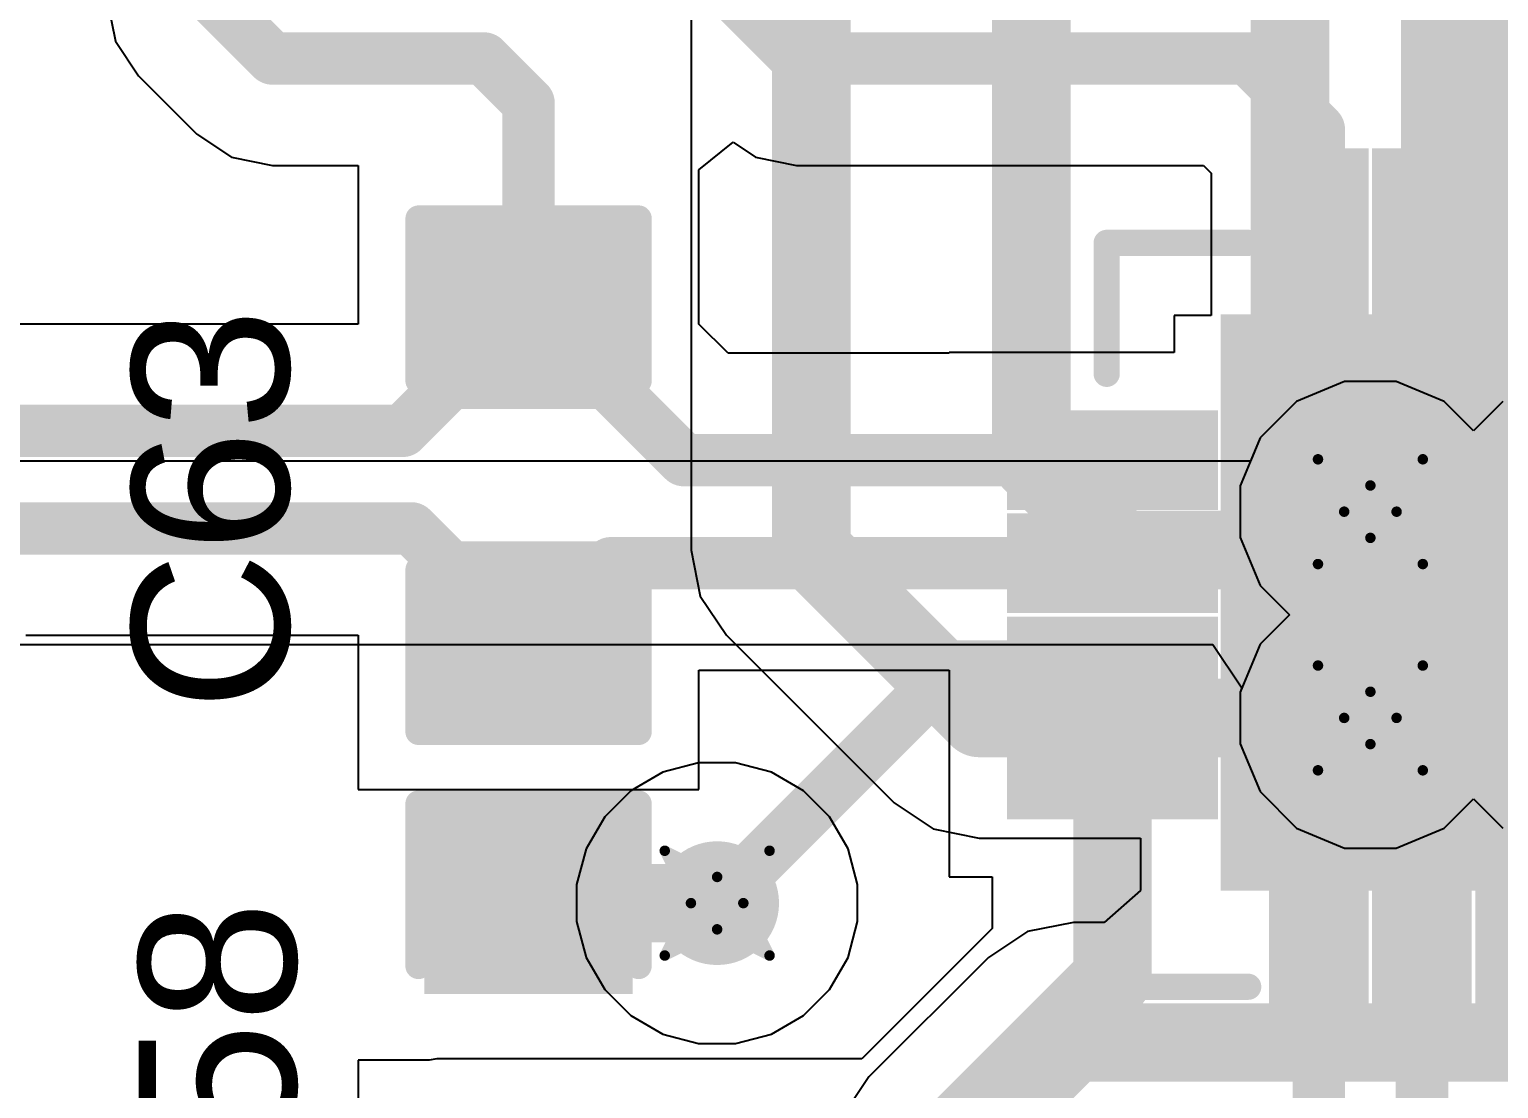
# Model space of a CAD drawing. Header units: inches. Extents: x -36 to 349, y -11 to 240.
# Drawn here: x 154.03 to 161.15, y 18.27 to 23.4 of the extents above; entities that cross this region are included whole.
import ezdxf

# ---------------------------------------------------------------- set-up
doc = ezdxf.new("R2010")
doc.units = ezdxf.units.IN
for name, color, linetype in [('Bottom Layer', 5, 'Continuous'), ('Bottom Solder', 6, 'Continuous'), ('Drill Drawing', 1, 'Continuous'), ('Layer 1', 16, 'Continuous'), ('Layer 2', 76, 'Continuous'), ('Multi-Layer', 9, 'Continuous'), ('Pad Holes', 156, 'Continuous'), ('Top Layer', 1, 'Continuous'), ('Top Overlay', 2, 'Continuous'), ('Top Paste', 8, 'Continuous'), ('Top Solder', 216, 'Continuous'), ('Via Holes', 16, 'Continuous')]:
    doc.layers.add(name, color=color, linetype=linetype)
doc.styles.add('Arial', font='', dxfattribs={"height": 0.2})
doc.styles.get('Arial').set_extended_font_data('Arial')

# ---------------------------------------------------------------- blocks, each defined once
blk = doc.blocks.new('QFN_16_EP_3_6_3_6__157')
at = {"layer": 'Bottom Layer'}
h = blk.add_hatch(color=5, dxfattribs=at)
edge = h.paths.add_edge_path()
edge.add_arc((-0.5, 0.5), 0.25, 0, 360)
h = blk.add_hatch(color=5, dxfattribs=at)
edge = h.paths.add_edge_path()
edge.add_arc((0.5, 0.5), 0.25, 0, 360)
h = blk.add_hatch(color=5, dxfattribs=at)
edge = h.paths.add_edge_path()
edge.add_arc((-0.5, -0.5), 0.25, 0, 360)
h = blk.add_hatch(color=5, dxfattribs=at)
edge = h.paths.add_edge_path()
edge.add_arc((0.5, -0.5), 0.25, 0, 360)
at = {"layer": 'Bottom Solder'}
h = blk.add_hatch(color=6, dxfattribs=at)
edge = h.paths.add_edge_path()
edge.add_arc((-0.5, 0.5), 0.3516, 0, 360)
h = blk.add_hatch(color=6, dxfattribs=at)
edge = h.paths.add_edge_path()
edge.add_arc((0.5, 0.5), 0.3516, 0, 360)
h = blk.add_hatch(color=6, dxfattribs=at)
edge = h.paths.add_edge_path()
edge.add_arc((-0.5, -0.5), 0.3516, 0, 360)
h = blk.add_hatch(color=6, dxfattribs=at)
edge = h.paths.add_edge_path()
edge.add_arc((0.5, -0.5), 0.3516, 0, 360)
at = {"layer": 'Layer 1'}
h = blk.add_hatch(color=16, dxfattribs=at)
edge = h.paths.add_edge_path()
edge.add_arc((-0.5, 0.5), 0.25, 0, 360)
h = blk.add_hatch(color=16, dxfattribs=at)
edge = h.paths.add_edge_path()
edge.add_arc((0.5, 0.5), 0.25, 0, 360)
h = blk.add_hatch(color=16, dxfattribs=at)
edge = h.paths.add_edge_path()
edge.add_arc((-0.5, -0.5), 0.25, 0, 360)
h = blk.add_hatch(color=16, dxfattribs=at)
edge = h.paths.add_edge_path()
edge.add_arc((0.5, -0.5), 0.25, 0, 360)
at = {"layer": 'Layer 2'}
h = blk.add_hatch(color=76, dxfattribs=at)
edge = h.paths.add_edge_path()
edge.add_arc((-0.5, 0.5), 0.25, 0, 360)
h = blk.add_hatch(color=76, dxfattribs=at)
edge = h.paths.add_edge_path()
edge.add_arc((0.5, 0.5), 0.25, 0, 360)
h = blk.add_hatch(color=76, dxfattribs=at)
edge = h.paths.add_edge_path()
edge.add_arc((-0.5, -0.5), 0.25, 0, 360)
h = blk.add_hatch(color=76, dxfattribs=at)
edge = h.paths.add_edge_path()
edge.add_arc((0.5, -0.5), 0.25, 0, 360)
at = {"layer": 'Multi-Layer'}
h = blk.add_hatch(color=9, dxfattribs=at)
edge = h.paths.add_edge_path()
edge.add_arc((-0.5, 0.5), 0.25, 0, 360)
h = blk.add_hatch(color=9, dxfattribs=at)
edge = h.paths.add_edge_path()
edge.add_arc((0.5, 0.5), 0.25, 0, 360)
h = blk.add_hatch(color=9, dxfattribs=at)
edge = h.paths.add_edge_path()
edge.add_arc((-0.5, -0.5), 0.25, 0, 360)
h = blk.add_hatch(color=9, dxfattribs=at)
edge = h.paths.add_edge_path()
edge.add_arc((0.5, -0.5), 0.25, 0, 360)
at = {"layer": 'Pad Holes'}
h = blk.add_hatch(color=7, dxfattribs=at)
edge = h.paths.add_edge_path()
edge.add_arc((-0.5, 0.5), 0.15, 0, 360)
h = blk.add_hatch(color=7, dxfattribs=at)
edge = h.paths.add_edge_path()
edge.add_arc((0.5, 0.5), 0.15, 0, 360)
h = blk.add_hatch(color=7, dxfattribs=at)
edge = h.paths.add_edge_path()
edge.add_arc((-0.5, -0.5), 0.15, 0, 360)
h = blk.add_hatch(color=7, dxfattribs=at)
edge = h.paths.add_edge_path()
edge.add_arc((0.5, -0.5), 0.15, 0, 360)
at = {"layer": 'Top Layer'}
for points in [[(-0.89, 1.34), (-0.89, 2.16), (-0.61, 2.16), (-0.61, 1.34)], [(-0.39, 1.34), (-0.39, 2.16), (-0.11, 2.16), (-0.11, 1.34)], [(0.11, 1.34), (0.11, 2.16), (0.39, 2.16), (0.39, 1.34)], [(0.61, 1.34), (0.61, 2.16), (0.89, 2.16), (0.89, 1.34)], [(-1.07, -1.07), (-1.07, 1.07), (1.07, 1.07), (1.07, -1.07)], [(-2.16, 0.89), (-1.34, 0.89), (-1.34, 0.61), (-2.16, 0.61)], [(1.34, 0.89), (2.16, 0.89), (2.16, 0.61), (1.34, 0.61)], [(-2.16, 0.39), (-1.34, 0.39), (-1.34, 0.11), (-2.16, 0.11)], [(1.34, 0.39), (2.16, 0.39), (2.16, 0.11), (1.34, 0.11)], [(-2.16, -0.11), (-1.34, -0.11), (-1.34, -0.39), (-2.16, -0.39)], [(1.34, -0.11), (2.16, -0.11), (2.16, -0.39), (1.34, -0.39)], [(-2.16, -0.61), (-1.34, -0.61), (-1.34, -0.89), (-2.16, -0.89)], [(1.34, -0.61), (2.16, -0.61), (2.16, -0.89), (1.34, -0.89)], [(-0.61, -1.34), (-0.61, -2.16), (-0.89, -2.16), (-0.89, -1.34)], [(-0.11, -1.34), (-0.11, -2.16), (-0.39, -2.16), (-0.39, -1.34)], [(0.39, -1.34), (0.39, -2.16), (0.11, -2.16), (0.11, -1.34)], [(0.89, -1.34), (0.89, -2.16), (0.61, -2.16), (0.61, -1.34)]]:
    blk.add_hatch(color=1, dxfattribs=at).paths.add_polyline_path(points)
h = blk.add_hatch(color=1, dxfattribs=at)
edge = h.paths.add_edge_path()
edge.add_arc((-0.5, 0.5), 0.25, 0, 360)
h = blk.add_hatch(color=1, dxfattribs=at)
edge = h.paths.add_edge_path()
edge.add_arc((0.5, 0.5), 0.25, 0, 360)
h = blk.add_hatch(color=1, dxfattribs=at)
edge = h.paths.add_edge_path()
edge.add_arc((-0.5, -0.5), 0.25, 0, 360)
h = blk.add_hatch(color=1, dxfattribs=at)
edge = h.paths.add_edge_path()
edge.add_arc((0.5, -0.5), 0.25, 0, 360)
at = {"layer": 'Top Paste'}
for points in [[(-0.89, 1.34), (-0.89, 2.16), (-0.61, 2.16), (-0.61, 1.34)], [(-0.39, 1.34), (-0.39, 2.16), (-0.11, 2.16), (-0.11, 1.34)], [(0.11, 1.34), (0.11, 2.16), (0.39, 2.16), (0.39, 1.34)], [(0.61, 1.34), (0.61, 2.16), (0.89, 2.16), (0.89, 1.34)], [(-1.07, -1.07), (-1.07, 1.07), (1.07, 1.07), (1.07, -1.07)], [(-2.16, 0.89), (-1.34, 0.89), (-1.34, 0.61), (-2.16, 0.61)], [(1.34, 0.89), (2.16, 0.89), (2.16, 0.61), (1.34, 0.61)], [(-2.16, 0.39), (-1.34, 0.39), (-1.34, 0.11), (-2.16, 0.11)], [(1.34, 0.39), (2.16, 0.39), (2.16, 0.11), (1.34, 0.11)], [(-2.16, -0.11), (-1.34, -0.11), (-1.34, -0.39), (-2.16, -0.39)], [(1.34, -0.11), (2.16, -0.11), (2.16, -0.39), (1.34, -0.39)], [(-2.16, -0.61), (-1.34, -0.61), (-1.34, -0.89), (-2.16, -0.89)], [(1.34, -0.61), (2.16, -0.61), (2.16, -0.89), (1.34, -0.89)], [(-0.61, -1.34), (-0.61, -2.16), (-0.89, -2.16), (-0.89, -1.34)], [(-0.11, -1.34), (-0.11, -2.16), (-0.39, -2.16), (-0.39, -1.34)], [(0.39, -1.34), (0.39, -2.16), (0.11, -2.16), (0.11, -1.34)], [(0.89, -1.34), (0.89, -2.16), (0.61, -2.16), (0.61, -1.34)]]:
    blk.add_hatch(color=8, dxfattribs=at).paths.add_polyline_path(points)
at = {"layer": 'Top Solder'}
for points in [[(-0.9916, 1.2384), (-0.9916, 2.2616), (-0.5084, 2.2616), (-0.5084, 1.2384)], [(-0.4916, 1.2384), (-0.4916, 2.2616), (-0.0084, 2.2616), (-0.0084, 1.2384)], [(0.0084, 1.2384), (0.0084, 2.2616), (0.4916, 2.2616), (0.4916, 1.2384)], [(0.5084, 1.2384), (0.5084, 2.2616), (0.9916, 2.2616), (0.9916, 1.2384)], [(-1.1716, -1.1716), (-1.1716, 1.1716), (1.1716, 1.1716), (1.1716, -1.1716)], [(-2.2616, 0.9916), (-1.2384, 0.9916), (-1.2384, 0.5084), (-2.2616, 0.5084)], [(1.2384, 0.9916), (2.2616, 0.9916), (2.2616, 0.5084), (1.2384, 0.5084)], [(-2.2616, 0.4916), (-1.2384, 0.4916), (-1.2384, 0.0084), (-2.2616, 0.0084)], [(1.2384, 0.4916), (2.2616, 0.4916), (2.2616, 0.0084), (1.2384, 0.0084)], [(-2.2616, -0.0084), (-1.2384, -0.0084), (-1.2384, -0.4916), (-2.2616, -0.4916)], [(1.2384, -0.0084), (2.2616, -0.0084), (2.2616, -0.4916), (1.2384, -0.4916)], [(-2.2616, -0.5084), (-1.2384, -0.5084), (-1.2384, -0.9916), (-2.2616, -0.9916)], [(1.2384, -0.5084), (2.2616, -0.5084), (2.2616, -0.9916), (1.2384, -0.9916)], [(-0.5084, -1.2384), (-0.5084, -2.2616), (-0.9916, -2.2616), (-0.9916, -1.2384)], [(-0.0084, -1.2384), (-0.0084, -2.2616), (-0.4916, -2.2616), (-0.4916, -1.2384)], [(0.4916, -1.2384), (0.4916, -2.2616), (0.0084, -2.2616), (0.0084, -1.2384)], [(0.9916, -1.2384), (0.9916, -2.2616), (0.5084, -2.2616), (0.5084, -1.2384)]]:
    blk.add_hatch(color=216, dxfattribs=at).paths.add_polyline_path(points)
h = blk.add_hatch(color=216, dxfattribs=at)
edge = h.paths.add_edge_path()
edge.add_arc((-0.5, 0.5), 0.3516, 0, 360)
h = blk.add_hatch(color=216, dxfattribs=at)
edge = h.paths.add_edge_path()
edge.add_arc((0.5, 0.5), 0.3516, 0, 360)
h = blk.add_hatch(color=216, dxfattribs=at)
edge = h.paths.add_edge_path()
edge.add_arc((-0.5, -0.5), 0.3516, 0, 360)
h = blk.add_hatch(color=216, dxfattribs=at)
edge = h.paths.add_edge_path()
edge.add_arc((0.5, -0.5), 0.3516, 0, 360)
at = {"layer": 'Top Overlay'}
for points in [[(-1.0922, 1.8034, 0.127, 0.127, 0), (-1.778, 1.8034, 0.127, 0.127, 0)], [(-1.778, 1.8034, 0.127, 0.127, 0), (-1.778, 1.1684, 0.127, 0.127, 0)], [(1.778, 1.8034, 0.127, 0.127, 0), (1.0922, 1.8034, 0.127, 0.127, 0)], [(1.778, 1.8034, 0.127, 0.127, 0), (1.778, 1.1684, 0.127, 0.127, 0)], [(-2.3992, 0.8474, 0.127, 0.127, 0), (-2.3992, 0.695, 0.127, 0.127, 0)], [(-2.323, 0.7712, 0.127, 0.127, 0), (-2.3992, 0.8474, 0.127, 0.127, 0)], [(-2.323, 0.7712, 0.127, 0.127, 0), (-2.3992, 0.695, 0.127, 0.127, 0)], [(-1.778, -1.1684, 0.127, 0.127, 0), (-1.778, -1.8034, 0.127, 0.127, 0)], [(1.778, -1.1684, 0.127, 0.127, 0), (1.778, -1.8034, 0.127, 0.127, 0)], [(-1.0922, -1.8034, 0.127, 0.127, 0), (-1.778, -1.8034, 0.127, 0.127, 0)], [(1.778, -1.8034, 0.127, 0.127, 0), (1.0922, -1.8034, 0.127, 0.127, 0)]]:
    blk.add_lwpolyline(points, format="xyseb", dxfattribs=at)
for points in [[(-1.8098, 1.8034, 0.0635, 0.0635, 1), (-1.7463, 1.8034, 0.0635, 0.0635, 1)], [(-1.8098, 1.8034, 0.0635, 0.0635, 1), (-1.7463, 1.8034, 0.0635, 0.0635, 1)], [(-1.124, 1.8034, 0.0635, 0.0635, 1), (-1.0605, 1.8034, 0.0635, 0.0635, 1)], [(1.0604, 1.8034, 0.0635, 0.0635, 1), (1.1239, 1.8034, 0.0635, 0.0635, 1)], [(1.7462, 1.8034, 0.0635, 0.0635, 1), (1.8097, 1.8034, 0.0635, 0.0635, 1)], [(1.7462, 1.8034, 0.0635, 0.0635, 1), (1.8097, 1.8034, 0.0635, 0.0635, 1)], [(-1.8098, 1.1684, 0.0635, 0.0635, 1), (-1.7463, 1.1684, 0.0635, 0.0635, 1)], [(1.7462, 1.1684, 0.0635, 0.0635, 1), (1.8097, 1.1684, 0.0635, 0.0635, 1)], [(-2.431, 0.8474, 0.0635, 0.0635, 1), (-2.3675, 0.8474, 0.0635, 0.0635, 1)], [(-2.431, 0.8474, 0.0635, 0.0635, 1), (-2.3675, 0.8474, 0.0635, 0.0635, 1)], [(-2.3548, 0.7712, 0.0635, 0.0635, 1), (-2.2913, 0.7712, 0.0635, 0.0635, 1)], [(-2.3548, 0.7712, 0.0635, 0.0635, 1), (-2.2913, 0.7712, 0.0635, 0.0635, 1)], [(-2.431, 0.695, 0.0635, 0.0635, 1), (-2.3675, 0.695, 0.0635, 0.0635, 1)], [(-2.431, 0.695, 0.0635, 0.0635, 1), (-2.3675, 0.695, 0.0635, 0.0635, 1)], [(-1.8098, -1.1684, 0.0635, 0.0635, 1), (-1.7463, -1.1684, 0.0635, 0.0635, 1)], [(1.7462, -1.1684, 0.0635, 0.0635, 1), (1.8097, -1.1684, 0.0635, 0.0635, 1)], [(-1.8098, -1.8034, 0.0635, 0.0635, 1), (-1.7463, -1.8034, 0.0635, 0.0635, 1)], [(-1.8098, -1.8034, 0.0635, 0.0635, 1), (-1.7463, -1.8034, 0.0635, 0.0635, 1)], [(-1.124, -1.8034, 0.0635, 0.0635, 1), (-1.0605, -1.8034, 0.0635, 0.0635, 1)], [(1.0604, -1.8034, 0.0635, 0.0635, 1), (1.1239, -1.8034, 0.0635, 0.0635, 1)], [(1.7462, -1.8034, 0.0635, 0.0635, 1), (1.8097, -1.8034, 0.0635, 0.0635, 1)], [(1.7462, -1.8034, 0.0635, 0.0635, 1), (1.8097, -1.8034, 0.0635, 0.0635, 1)]]:
    blk.add_lwpolyline(points, format="xyseb", close=True, dxfattribs=at)
blk = doc.blocks.new('C___0603_446')
at = {"layer": 'Top Layer'}
for points in [[(-0.381, 0.4445), (-0.381, -0.4445), (-1.143, -0.4445), (-1.143, 0.4445)], [(1.143, 0.4445), (1.143, -0.4445), (0.381, -0.4445), (0.381, 0.4445)]]:
    blk.add_hatch(color=1, dxfattribs=at).paths.add_polyline_path(points)
at = {"layer": 'Top Paste'}
for points in [[(-0.381, 0.4445), (-0.381, -0.4445), (-1.143, -0.4445), (-1.143, 0.4445)], [(1.143, 0.4445), (1.143, -0.4445), (0.381, -0.4445), (0.381, 0.4445)]]:
    blk.add_hatch(color=8, dxfattribs=at).paths.add_polyline_path(points)
at = {"layer": 'Top Solder'}
for points in [[(-0.321, 0.5045), (-0.321, -0.5045), (-1.203, -0.5045), (-1.203, 0.5045)], [(1.203, 0.5045), (1.203, -0.5045), (0.321, -0.5045), (0.321, 0.5045)]]:
    blk.add_hatch(color=216, dxfattribs=at).paths.add_polyline_path(points)
at = {"layer": 'Top Overlay'}
for points in [[(-1.2446, 0.5334, 0.127, 0.127, 0), (-1.2446, -0.5334, 0.127, 0.127, 0)], [(-1.2446, 0.5334, 0.127, 0.127, 0), (-0.4572, 0.5334, 0.127, 0.127, 0)], [(0.4572, 0.5334, 0.127, 0.127, 0), (1.2446, 0.5334, 0.127, 0.127, 0)], [(1.2446, 0.5334, 0.127, 0.127, 0), (1.2446, -0.5334, 0.127, 0.127, 0)], [(-1.2446, -0.5334, 0.127, 0.127, 0), (-0.4572, -0.5334, 0.127, 0.127, 0)], [(0.4572, -0.5334, 0.127, 0.127, 0), (1.2446, -0.5334, 0.127, 0.127, 0)]]:
    blk.add_lwpolyline(points, format="xyseb", dxfattribs=at)
for points in [[(-1.2763, 0.5334, 0.0635, 0.0635, 1), (-1.2128, 0.5334, 0.0635, 0.0635, 1)], [(-1.2763, 0.5334, 0.0635, 0.0635, 1), (-1.2128, 0.5334, 0.0635, 0.0635, 1)], [(-0.4889, 0.5334, 0.0635, 0.0635, 1), (-0.4254, 0.5334, 0.0635, 0.0635, 1)], [(0.4255, 0.5334, 0.0635, 0.0635, 1), (0.489, 0.5334, 0.0635, 0.0635, 1)], [(1.2129, 0.5334, 0.0635, 0.0635, 1), (1.2764, 0.5334, 0.0635, 0.0635, 1)], [(1.2129, 0.5334, 0.0635, 0.0635, 1), (1.2764, 0.5334, 0.0635, 0.0635, 1)], [(-1.2763, -0.5334, 0.0635, 0.0635, 1), (-1.2128, -0.5334, 0.0635, 0.0635, 1)], [(-1.2763, -0.5334, 0.0635, 0.0635, 1), (-1.2128, -0.5334, 0.0635, 0.0635, 1)], [(-0.4889, -0.5334, 0.0635, 0.0635, 1), (-0.4254, -0.5334, 0.0635, 0.0635, 1)], [(0.4255, -0.5334, 0.0635, 0.0635, 1), (0.489, -0.5334, 0.0635, 0.0635, 1)], [(1.2129, -0.5334, 0.0635, 0.0635, 1), (1.2764, -0.5334, 0.0635, 0.0635, 1)], [(1.2129, -0.5334, 0.0635, 0.0635, 1), (1.2764, -0.5334, 0.0635, 0.0635, 1)]]:
    blk.add_lwpolyline(points, format="xyseb", close=True, dxfattribs=at)
blk = doc.blocks.new('C___0603_451')
at = {"layer": 'Top Layer'}
for points in [[(-0.381, 0.4445), (-0.381, -0.4445), (-1.143, -0.4445), (-1.143, 0.4445)], [(1.143, 0.4445), (1.143, -0.4445), (0.381, -0.4445), (0.381, 0.4445)]]:
    blk.add_hatch(color=1, dxfattribs=at).paths.add_polyline_path(points)
at = {"layer": 'Top Paste'}
for points in [[(-0.381, 0.4445), (-0.381, -0.4445), (-1.143, -0.4445), (-1.143, 0.4445)], [(1.143, 0.4445), (1.143, -0.4445), (0.381, -0.4445), (0.381, 0.4445)]]:
    blk.add_hatch(color=8, dxfattribs=at).paths.add_polyline_path(points)
at = {"layer": 'Top Solder'}
for points in [[(-0.321, 0.5045), (-0.321, -0.5045), (-1.203, -0.5045), (-1.203, 0.5045)], [(1.203, 0.5045), (1.203, -0.5045), (0.321, -0.5045), (0.321, 0.5045)]]:
    blk.add_hatch(color=216, dxfattribs=at).paths.add_polyline_path(points)
at = {"layer": 'Top Overlay'}
for points in [[(-1.2446, 0.5334, 0.127, 0.127, 0), (-1.2446, -0.5334, 0.127, 0.127, 0)], [(-1.2446, 0.5334, 0.127, 0.127, 0), (-0.4572, 0.5334, 0.127, 0.127, 0)], [(0.4572, 0.5334, 0.127, 0.127, 0), (1.2446, 0.5334, 0.127, 0.127, 0)], [(1.2446, 0.5334, 0.127, 0.127, 0), (1.2446, -0.5334, 0.127, 0.127, 0)], [(-1.2446, -0.5334, 0.127, 0.127, 0), (-0.4572, -0.5334, 0.127, 0.127, 0)], [(0.4572, -0.5334, 0.127, 0.127, 0), (1.2446, -0.5334, 0.127, 0.127, 0)]]:
    blk.add_lwpolyline(points, format="xyseb", dxfattribs=at)
for points in [[(-1.2763, 0.5334, 0.0635, 0.0635, 1), (-1.2128, 0.5334, 0.0635, 0.0635, 1)], [(-1.2763, 0.5334, 0.0635, 0.0635, 1), (-1.2128, 0.5334, 0.0635, 0.0635, 1)], [(-0.4889, 0.5334, 0.0635, 0.0635, 1), (-0.4254, 0.5334, 0.0635, 0.0635, 1)], [(0.4255, 0.5334, 0.0635, 0.0635, 1), (0.489, 0.5334, 0.0635, 0.0635, 1)], [(1.2129, 0.5334, 0.0635, 0.0635, 1), (1.2764, 0.5334, 0.0635, 0.0635, 1)], [(1.2129, 0.5334, 0.0635, 0.0635, 1), (1.2764, 0.5334, 0.0635, 0.0635, 1)], [(-1.2763, -0.5334, 0.0635, 0.0635, 1), (-1.2128, -0.5334, 0.0635, 0.0635, 1)], [(-1.2763, -0.5334, 0.0635, 0.0635, 1), (-1.2128, -0.5334, 0.0635, 0.0635, 1)], [(-0.4889, -0.5334, 0.0635, 0.0635, 1), (-0.4254, -0.5334, 0.0635, 0.0635, 1)], [(0.4255, -0.5334, 0.0635, 0.0635, 1), (0.489, -0.5334, 0.0635, 0.0635, 1)], [(1.2129, -0.5334, 0.0635, 0.0635, 1), (1.2764, -0.5334, 0.0635, 0.0635, 1)], [(1.2129, -0.5334, 0.0635, 0.0635, 1), (1.2764, -0.5334, 0.0635, 0.0635, 1)]]:
    blk.add_lwpolyline(points, format="xyseb", close=True, dxfattribs=at)

msp = doc.modelspace()

# ---------------------------------------------------------------- hatches: boundary and pattern name
at = {"layer": 'Bottom Layer'}
msp.add_hatch(color=5, dxfattribs=at).paths.add_polyline_path([(159.8031, 19.2278), (162.3404, 19.2278), (162.3404, 22.0218), (159.8031, 22.0218)])
h = msp.add_hatch(color=5, dxfattribs=at)
edge = h.paths.add_edge_path()
edge.add_arc((157.3626, 19.167), 0.3, 0, 360)
at = {"layer": 'Layer 1'}
h = msp.add_hatch(color=16, dxfattribs=at)
edge = h.paths.add_edge_path()
edge.add_arc((157.3626, 19.167), 0.3, 0, 360)
at = {"layer": 'Layer 2'}
h = msp.add_hatch(color=76, dxfattribs=at)
edge = h.paths.add_edge_path()
edge.add_arc((157.3626, 19.167), 0.3, 0, 360)
at = {"layer": 'Top Layer'}
msp.add_hatch(color=1, dxfattribs=at).paths.add_polyline_path([(160.6771, 21.905), (161.3804, 21.905), (161.3804, 24.8275), (160.6771, 24.8275)])
h = msp.add_hatch(color=1, dxfattribs=at)
edge = h.paths.add_edge_path()
edge.add_arc((157.3626, 19.167), 0.3, 0, 360)
at = {"layer": 'Via Holes'}
h = msp.add_hatch(color=7, dxfattribs=at)
edge = h.paths.add_edge_path()
edge.add_arc((157.3626, 19.167), 0.15, 0, 360)

# ---------------------------------------------------------------- linework, layer by layer
at = {"layer": 'Bottom Layer'}
for p, q in [((157.2365, 27.5082), (157.2365, 20.8788)), ((157.2365, 20.8788), (157.2808, 20.6558)), ((157.2808, 20.6558), (157.4072, 20.4668)), ((157.4072, 20.4668), (158.221, 19.653)), ((158.221, 19.653), (158.41, 19.5267)), ((158.41, 19.5267), (158.633, 19.4823)), ((158.633, 19.4823), (159.4146, 19.4823)), ((159.4146, 19.4823), (159.4146, 19.2278)), ((159.4146, 19.2278), (159.2383, 19.0739)), ((158.8662, 19.0296), (158.6772, 18.9032)), ((159.0892, 19.0739), (158.8662, 19.0296)), ((159.2383, 19.0739), (159.0892, 19.0739)), ((158.6772, 18.9032), (158.0985, 18.3246)), ((158.0985, 18.3246), (157.9722, 18.1356))]:
    msp.add_line(p, q, dxfattribs=at)
for points in [[(160.958, 21.5688, 0.381, 0.381, 0), (160.958, 27.7557, 0.381, 0.381, 0)], [(157.8192, 20.8788, 0.381, 0.381, 0), (157.8192, 27.5082, 0.381, 0.381, 0)], [(158.886, 21.3106, 0.381, 0.381, 0), (158.886, 27.4828, 0.381, 0.381, 0)], [(160.1386, 21.455, 0.381, 0.381, 0), (160.1386, 27.4828, 0.381, 0.381, 0)], [(160.958, 21.5688, 0.381, 0.381, 0), (161.0717, 21.455, 0.381, 0.381, 0)], [(160.1386, 21.455, 0.381, 0.381, 0), (160.5286, 21.065, 0.381, 0.381, 0)], [(158.886, 21.3106, 0.381, 0.381, 0), (159.3178, 20.8788, 0.381, 0.381, 0)], [(161.0717, 20.6248, 0.381, 0.381, 0), (161.5203, 21.0733, 0.381, 0.381, 0)], [(157.8192, 20.8788, 0.381, 0.381, 0), (158.633, 20.065, 0.381, 0.381, 0)], [(159.3178, 20.8788, 0.381, 0.381, 0), (160.0978, 20.8788, 0.381, 0.381, 0)], [(160.0978, 20.8788, 0.381, 0.381, 0), (160.3518, 20.6248, 0.381, 0.381, 0)], [(158.633, 20.065, 0.381, 0.381, 0), (160.5286, 20.065, 0.381, 0.381, 0)], [(158.5105, 17.9126, 0.381, 0.381, 0), (159.0892, 18.4912, 0.381, 0.381, 0)], [(159.0892, 18.4912, 0.381, 0.381, 0), (161.8686, 18.4912, 0.381, 0.381, 0)]]:
    msp.add_lwpolyline(points, format="xyseb", dxfattribs=at)
for points in [[(160.8627, 21.5688, 0.1905, 0.1905, 1), (161.0532, 21.5688, 0.1905, 0.1905, 1)], [(160.8627, 21.5688, 0.1905, 0.1905, 1), (161.0532, 21.5688, 0.1905, 0.1905, 1)], [(160.0434, 21.455, 0.1905, 0.1905, 1), (160.2339, 21.455, 0.1905, 0.1905, 1)], [(160.0434, 21.455, 0.1905, 0.1905, 1), (160.2339, 21.455, 0.1905, 0.1905, 1)], [(160.9765, 21.455, 0.1905, 0.1905, 1), (161.167, 21.455, 0.1905, 0.1905, 1)], [(158.7907, 21.3106, 0.1905, 0.1905, 1), (158.9812, 21.3106, 0.1905, 0.1905, 1)], [(158.7907, 21.3106, 0.1905, 0.1905, 1), (158.9812, 21.3106, 0.1905, 0.1905, 1)], [(160.4333, 21.065, 0.1905, 0.1905, 1), (160.6238, 21.065, 0.1905, 0.1905, 1)], [(157.7239, 20.8788, 0.1905, 0.1905, 1), (157.9144, 20.8788, 0.1905, 0.1905, 1)], [(157.7239, 20.8788, 0.1905, 0.1905, 1), (157.9144, 20.8788, 0.1905, 0.1905, 1)], [(159.2225, 20.8788, 0.1905, 0.1905, 1), (159.413, 20.8788, 0.1905, 0.1905, 1)], [(159.2225, 20.8788, 0.1905, 0.1905, 1), (159.413, 20.8788, 0.1905, 0.1905, 1)], [(160.0026, 20.8788, 0.1905, 0.1905, 1), (160.1931, 20.8788, 0.1905, 0.1905, 1)], [(160.0026, 20.8788, 0.1905, 0.1905, 1), (160.1931, 20.8788, 0.1905, 0.1905, 1)], [(160.2566, 20.6248, 0.1905, 0.1905, 1), (160.4471, 20.6248, 0.1905, 0.1905, 1)], [(160.9765, 20.6248, 0.1905, 0.1905, 1), (161.167, 20.6248, 0.1905, 0.1905, 1)], [(158.5377, 20.065, 0.1905, 0.1905, 1), (158.7282, 20.065, 0.1905, 0.1905, 1)], [(158.5377, 20.065, 0.1905, 0.1905, 1), (158.7282, 20.065, 0.1905, 0.1905, 1)], [(160.4333, 20.065, 0.1905, 0.1905, 1), (160.6238, 20.065, 0.1905, 0.1905, 1)], [(158.9939, 18.4912, 0.1905, 0.1905, 1), (159.1844, 18.4912, 0.1905, 0.1905, 1)], [(158.9939, 18.4912, 0.1905, 0.1905, 1), (159.1844, 18.4912, 0.1905, 0.1905, 1)]]:
    msp.add_lwpolyline(points, format="xyseb", close=True, dxfattribs=at)
at = {"layer": 'Drill Drawing'}
for points in [[(160.2746, 21.319, 0.0508, 0.0508, 0), (160.5286, 21.192, 0.0508, 0.0508, 0)], [(160.2746, 21.319, 0.0508, 0.0508, 0), (160.4016, 21.065, 0.0508, 0.0508, 0)], [(160.5286, 21.192, 0.0508, 0.0508, 0), (160.7826, 21.319, 0.0508, 0.0508, 0)], [(160.6556, 21.065, 0.0508, 0.0508, 0), (160.7826, 21.319, 0.0508, 0.0508, 0)], [(160.2746, 20.811, 0.0508, 0.0508, 0), (160.4016, 21.065, 0.0508, 0.0508, 0)], [(160.6556, 21.065, 0.0508, 0.0508, 0), (160.7826, 20.811, 0.0508, 0.0508, 0)], [(160.2746, 20.811, 0.0508, 0.0508, 0), (160.5286, 20.938, 0.0508, 0.0508, 0)], [(160.5286, 20.938, 0.0508, 0.0508, 0), (160.7826, 20.811, 0.0508, 0.0508, 0)], [(160.2746, 20.319, 0.0508, 0.0508, 0), (160.5286, 20.192, 0.0508, 0.0508, 0)], [(160.2746, 20.319, 0.0508, 0.0508, 0), (160.4016, 20.065, 0.0508, 0.0508, 0)], [(160.5286, 20.192, 0.0508, 0.0508, 0), (160.7826, 20.319, 0.0508, 0.0508, 0)], [(160.6556, 20.065, 0.0508, 0.0508, 0), (160.7826, 20.319, 0.0508, 0.0508, 0)], [(160.2746, 19.811, 0.0508, 0.0508, 0), (160.4016, 20.065, 0.0508, 0.0508, 0)], [(160.6556, 20.065, 0.0508, 0.0508, 0), (160.7826, 19.811, 0.0508, 0.0508, 0)], [(160.2746, 19.811, 0.0508, 0.0508, 0), (160.5286, 19.938, 0.0508, 0.0508, 0)], [(160.5286, 19.938, 0.0508, 0.0508, 0), (160.7826, 19.811, 0.0508, 0.0508, 0)], [(157.1086, 19.421, 0.0508, 0.0508, 0), (157.3626, 19.294, 0.0508, 0.0508, 0)], [(157.1086, 19.421, 0.0508, 0.0508, 0), (157.2356, 19.167, 0.0508, 0.0508, 0)], [(157.3626, 19.294, 0.0508, 0.0508, 0), (157.6166, 19.421, 0.0508, 0.0508, 0)], [(157.4896, 19.167, 0.0508, 0.0508, 0), (157.6166, 19.421, 0.0508, 0.0508, 0)], [(157.1086, 18.913, 0.0508, 0.0508, 0), (157.2356, 19.167, 0.0508, 0.0508, 0)], [(157.4896, 19.167, 0.0508, 0.0508, 0), (157.6166, 18.913, 0.0508, 0.0508, 0)], [(157.1086, 18.913, 0.0508, 0.0508, 0), (157.3626, 19.04, 0.0508, 0.0508, 0)], [(157.3626, 19.04, 0.0508, 0.0508, 0), (157.6166, 18.913, 0.0508, 0.0508, 0)]]:
    msp.add_lwpolyline(points, format="xyseb", dxfattribs=at)
for points in [[(160.2619, 21.319, 0.0254, 0.0254, 1), (160.2873, 21.319, 0.0254, 0.0254, 1)], [(160.2619, 21.319, 0.0254, 0.0254, 1), (160.2873, 21.319, 0.0254, 0.0254, 1)], [(160.7699, 21.319, 0.0254, 0.0254, 1), (160.7953, 21.319, 0.0254, 0.0254, 1)], [(160.7699, 21.319, 0.0254, 0.0254, 1), (160.7953, 21.319, 0.0254, 0.0254, 1)], [(160.5159, 21.192, 0.0254, 0.0254, 1), (160.5413, 21.192, 0.0254, 0.0254, 1)], [(160.5159, 21.192, 0.0254, 0.0254, 1), (160.5413, 21.192, 0.0254, 0.0254, 1)], [(160.3889, 21.065, 0.0254, 0.0254, 1), (160.4143, 21.065, 0.0254, 0.0254, 1)], [(160.3889, 21.065, 0.0254, 0.0254, 1), (160.4143, 21.065, 0.0254, 0.0254, 1)], [(160.6429, 21.065, 0.0254, 0.0254, 1), (160.6683, 21.065, 0.0254, 0.0254, 1)], [(160.6429, 21.065, 0.0254, 0.0254, 1), (160.6683, 21.065, 0.0254, 0.0254, 1)], [(160.5159, 20.938, 0.0254, 0.0254, 1), (160.5413, 20.938, 0.0254, 0.0254, 1)], [(160.5159, 20.938, 0.0254, 0.0254, 1), (160.5413, 20.938, 0.0254, 0.0254, 1)], [(160.2619, 20.811, 0.0254, 0.0254, 1), (160.2873, 20.811, 0.0254, 0.0254, 1)], [(160.2619, 20.811, 0.0254, 0.0254, 1), (160.2873, 20.811, 0.0254, 0.0254, 1)], [(160.7699, 20.811, 0.0254, 0.0254, 1), (160.7953, 20.811, 0.0254, 0.0254, 1)], [(160.7699, 20.811, 0.0254, 0.0254, 1), (160.7953, 20.811, 0.0254, 0.0254, 1)], [(160.2619, 20.319, 0.0254, 0.0254, 1), (160.2873, 20.319, 0.0254, 0.0254, 1)], [(160.2619, 20.319, 0.0254, 0.0254, 1), (160.2873, 20.319, 0.0254, 0.0254, 1)], [(160.7699, 20.319, 0.0254, 0.0254, 1), (160.7953, 20.319, 0.0254, 0.0254, 1)], [(160.7699, 20.319, 0.0254, 0.0254, 1), (160.7953, 20.319, 0.0254, 0.0254, 1)], [(160.5159, 20.192, 0.0254, 0.0254, 1), (160.5413, 20.192, 0.0254, 0.0254, 1)], [(160.5159, 20.192, 0.0254, 0.0254, 1), (160.5413, 20.192, 0.0254, 0.0254, 1)], [(160.3889, 20.065, 0.0254, 0.0254, 1), (160.4143, 20.065, 0.0254, 0.0254, 1)], [(160.3889, 20.065, 0.0254, 0.0254, 1), (160.4143, 20.065, 0.0254, 0.0254, 1)], [(160.6429, 20.065, 0.0254, 0.0254, 1), (160.6683, 20.065, 0.0254, 0.0254, 1)], [(160.6429, 20.065, 0.0254, 0.0254, 1), (160.6683, 20.065, 0.0254, 0.0254, 1)], [(160.5159, 19.938, 0.0254, 0.0254, 1), (160.5413, 19.938, 0.0254, 0.0254, 1)], [(160.5159, 19.938, 0.0254, 0.0254, 1), (160.5413, 19.938, 0.0254, 0.0254, 1)], [(160.2619, 19.811, 0.0254, 0.0254, 1), (160.2873, 19.811, 0.0254, 0.0254, 1)], [(160.2619, 19.811, 0.0254, 0.0254, 1), (160.2873, 19.811, 0.0254, 0.0254, 1)], [(160.7699, 19.811, 0.0254, 0.0254, 1), (160.7953, 19.811, 0.0254, 0.0254, 1)], [(160.7699, 19.811, 0.0254, 0.0254, 1), (160.7953, 19.811, 0.0254, 0.0254, 1)], [(157.0959, 19.421, 0.0254, 0.0254, 1), (157.1213, 19.421, 0.0254, 0.0254, 1)], [(157.0959, 19.421, 0.0254, 0.0254, 1), (157.1213, 19.421, 0.0254, 0.0254, 1)], [(157.6039, 19.421, 0.0254, 0.0254, 1), (157.6293, 19.421, 0.0254, 0.0254, 1)], [(157.6039, 19.421, 0.0254, 0.0254, 1), (157.6293, 19.421, 0.0254, 0.0254, 1)], [(157.3499, 19.294, 0.0254, 0.0254, 1), (157.3753, 19.294, 0.0254, 0.0254, 1)], [(157.3499, 19.294, 0.0254, 0.0254, 1), (157.3753, 19.294, 0.0254, 0.0254, 1)], [(157.2229, 19.167, 0.0254, 0.0254, 1), (157.2483, 19.167, 0.0254, 0.0254, 1)], [(157.2229, 19.167, 0.0254, 0.0254, 1), (157.2483, 19.167, 0.0254, 0.0254, 1)], [(157.4769, 19.167, 0.0254, 0.0254, 1), (157.5023, 19.167, 0.0254, 0.0254, 1)], [(157.4769, 19.167, 0.0254, 0.0254, 1), (157.5023, 19.167, 0.0254, 0.0254, 1)], [(157.3499, 19.04, 0.0254, 0.0254, 1), (157.3753, 19.04, 0.0254, 0.0254, 1)], [(157.3499, 19.04, 0.0254, 0.0254, 1), (157.3753, 19.04, 0.0254, 0.0254, 1)], [(157.0959, 18.913, 0.0254, 0.0254, 1), (157.1213, 18.913, 0.0254, 0.0254, 1)], [(157.0959, 18.913, 0.0254, 0.0254, 1), (157.1213, 18.913, 0.0254, 0.0254, 1)], [(157.6039, 18.913, 0.0254, 0.0254, 1), (157.6293, 18.913, 0.0254, 0.0254, 1)], [(157.6039, 18.913, 0.0254, 0.0254, 1), (157.6293, 18.913, 0.0254, 0.0254, 1)]]:
    msp.add_lwpolyline(points, format="xyseb", close=True, dxfattribs=at)
at = {"layer": 'Layer 1'}
for p, q in [((160.4031, 21.696), (160.1712, 21.5999)), ((160.6541, 21.696), (160.4031, 21.696)), ((160.886, 21.5999), (160.6541, 21.696)), ((160.1712, 21.5999), (159.9937, 21.4224)), ((161.0286, 21.4574), (160.886, 21.5999)), ((161.1712, 21.5999), (161.0286, 21.4574)), ((159.9937, 21.4224), (159.8976, 21.1905)), ((159.8976, 21.1905), (159.8976, 20.9395)), ((159.8976, 20.9395), (159.9937, 20.7076)), ((159.9937, 20.7076), (160.1362, 20.565)), ((160.1362, 20.565), (159.9937, 20.4224)), ((159.9937, 20.4224), (159.8976, 20.1905)), ((159.8976, 20.1905), (159.8976, 19.9395)), ((159.8976, 19.9395), (159.9937, 19.7076)), ((159.9937, 19.7076), (160.1712, 19.53)), ((160.886, 19.53), (161.0286, 19.6726)), ((161.0286, 19.6726), (161.1712, 19.53)), ((160.1712, 19.53), (160.4031, 19.434)), ((160.6541, 19.434), (160.886, 19.53)), ((160.4031, 19.434), (160.6541, 19.434))]:
    msp.add_line(p, q, dxfattribs=at)
at = {"layer": 'Layer 2'}
for p, q in [((160.4031, 21.696), (160.1712, 21.5999)), ((160.6541, 21.696), (160.4031, 21.696)), ((160.886, 21.5999), (160.6541, 21.696)), ((160.1712, 21.5999), (159.9937, 21.4224)), ((161.0286, 21.4574), (160.886, 21.5999)), ((161.1712, 21.5999), (161.0286, 21.4574)), ((159.9937, 21.4224), (159.9474, 21.3106)), ((159.9474, 21.3106), (100.3644, 21.3106)), ((99.577, 20.4216), (159.7647, 20.4216)), ((159.7647, 20.4216), (159.9059, 20.2104)), ((159.9059, 20.2104), (159.8976, 20.1905)), ((159.8976, 20.1905), (159.8976, 19.9395)), ((159.8976, 19.9395), (159.9937, 19.7076)), ((157.0997, 19.8016), (156.9444, 19.7119)), ((157.2729, 19.848), (157.0997, 19.8016)), ((157.4522, 19.848), (157.2729, 19.848)), ((157.6254, 19.8016), (157.4522, 19.848)), ((157.7807, 19.7119), (157.6254, 19.8016)), ((156.9444, 19.7119), (156.8176, 19.5852)), ((157.9075, 19.5852), (157.7807, 19.7119)), ((159.9937, 19.7076), (160.1712, 19.53)), ((160.886, 19.53), (161.0286, 19.6726)), ((161.0286, 19.6726), (161.1712, 19.53)), ((156.8176, 19.5852), (156.728, 19.4299)), ((157.9972, 19.4299), (157.9075, 19.5852)), ((160.1712, 19.53), (160.4031, 19.434)), ((160.6541, 19.434), (160.886, 19.53)), ((156.728, 19.4299), (156.6816, 19.2567)), ((158.0436, 19.2567), (157.9972, 19.4299)), ((160.4031, 19.434), (160.6541, 19.434)), ((156.6816, 19.2567), (156.6816, 19.0774)), ((158.0436, 19.0774), (158.0436, 19.2567)), ((156.6816, 19.0774), (156.728, 18.9042)), ((157.9972, 18.9042), (158.0436, 19.0774)), ((156.728, 18.9042), (156.8176, 18.7489)), ((157.9075, 18.7489), (157.9972, 18.9042)), ((156.8176, 18.7489), (156.9444, 18.6221)), ((157.7807, 18.6221), (157.9075, 18.7489)), ((156.9444, 18.6221), (157.0997, 18.5324)), ((157.6254, 18.5324), (157.7807, 18.6221)), ((157.0997, 18.5324), (157.2729, 18.486)), ((157.4522, 18.486), (157.6254, 18.5324)), ((157.2729, 18.486), (157.4522, 18.486))]:
    msp.add_line(p, q, dxfattribs=at)
at = {"layer": 'Top Layer'}
for p, q in [((154.4066, 23.5448), (154.4461, 23.3466)), ((154.4461, 23.3466), (154.5583, 23.1786)), ((154.5583, 23.1786), (154.841, 22.8959)), ((154.841, 22.8959), (155.009, 22.7836)), ((157.2743, 22.7228), (157.4398, 22.8566)), ((157.4398, 22.8566), (157.549, 22.7836)), ((155.009, 22.7836), (155.2072, 22.7442)), ((155.2072, 22.7442), (155.6233, 22.7442)), ((155.6233, 22.7442), (155.6233, 21.9749)), ((157.2743, 21.9743), (157.2743, 22.7228)), ((157.549, 22.7836), (157.7472, 22.7442)), ((157.7472, 22.7442), (159.7203, 22.7442)), ((159.7203, 22.7442), (159.7576, 22.7069)), ((159.7576, 22.7069), (159.7576, 22.016)), ((159.7576, 22.016), (159.5776, 22.016)), ((159.5776, 22.016), (159.5776, 21.836)), ((155.6233, 21.9749), (153.5182, 21.9749)), ((157.4156, 21.8329), (157.2743, 21.9743)), ((158.4876, 21.8329), (157.4156, 21.8329)), ((159.5776, 21.836), (158.4876, 21.836)), ((158.4876, 21.836), (158.4876, 21.8329)), ((154.0126, 20.466), (155.6233, 20.466)), ((155.6233, 20.466), (155.6233, 19.7178)), ((157.2743, 19.7178), (157.2743, 20.2971)), ((157.2743, 20.2971), (158.4876, 20.2971)), ((158.4876, 20.2971), (158.4876, 19.294)), ((155.6233, 19.7178), (157.2743, 19.7178)), ((158.4876, 19.294), (158.6959, 19.294)), ((158.6959, 19.294), (158.6959, 19.0443)), ((158.6959, 19.0443), (158.0635, 18.4119)), ((155.9665, 18.405), (155.6231, 18.405)), ((155.6231, 18.405), (155.6231, 18.0616)), ((156.0041, 18.4125), (155.9665, 18.405)), ((156.8931, 18.4125), (156.0041, 18.4125)), ((156.8959, 18.4119), (156.8931, 18.4125)), ((158.0635, 18.4119), (156.8959, 18.4119))]:
    msp.add_line(p, q, dxfattribs=at)
for points in [[(154.9246, 23.5448, 0.254, 0.254, 0), (155.2072, 23.2622, 0.254, 0.254, 0)], [(157.4646, 23.5448, 0.254, 0.254, 0), (157.7472, 23.2622, 0.254, 0.254, 0)], [(155.2072, 23.2622, 0.254, 0.254, 0), (156.2328, 23.2622, 0.254, 0.254, 0)], [(156.2328, 23.2622, 0.254, 0.254, 0), (156.4487, 23.0462, 0.254, 0.254, 0)], [(157.7472, 23.2622, 0.254, 0.254, 0), (159.9349, 23.2622, 0.254, 0.254, 0)], [(159.9349, 23.2622, 0.254, 0.254, 0), (160.2786, 22.9184, 0.254, 0.254, 0)], [(156.4487, 22.0038, 0.254, 0.254, 0), (156.4487, 23.0462, 0.254, 0.254, 0)], [(160.2786, 22.315, 0.254, 0.254, 0), (160.2786, 22.9184, 0.254, 0.254, 0)], [(155.8384, 21.4569, 0.254, 0.254, 0), (156.3852, 22.0038, 0.254, 0.254, 0)], [(156.3852, 22.0038, 0.254, 0.254, 0), (156.4487, 22.0038, 0.254, 0.254, 0)], [(156.5122, 22.0038, 0.254, 0.254, 0), (157.201, 21.315, 0.254, 0.254, 0)], [(153.5182, 21.4569, 0.254, 0.254, 0), (155.8384, 21.4569, 0.254, 0.254, 0)], [(157.201, 21.315, 0.254, 0.254, 0), (159.2786, 21.315, 0.254, 0.254, 0)], [(153.7981, 20.984, 0.254, 0.254, 0), (155.881, 20.984, 0.254, 0.254, 0)], [(155.881, 20.984, 0.254, 0.254, 0), (156.3852, 20.4798, 0.254, 0.254, 0)], [(156.5122, 20.4798, 0.254, 0.254, 0), (156.8475, 20.815, 0.254, 0.254, 0)], [(156.8475, 20.815, 0.254, 0.254, 0), (159.2786, 20.815, 0.254, 0.254, 0)], [(156.3852, 20.4798, 0.254, 0.254, 0), (156.5122, 20.4798, 0.254, 0.254, 0)], [(157.3626, 19.167, 0.254, 0.254, 0), (158.5105, 20.315, 0.254, 0.254, 0)], [(158.5105, 20.315, 0.254, 0.254, 0), (159.2786, 20.315, 0.254, 0.254, 0)], [(159.2786, 18.8029, 0.381, 0.381, 0), (159.2786, 19.7562, 0.381, 0.381, 0)], [(156.4486, 19.167, 0.381, 0.381, 0), (157.3626, 19.167, 0.381, 0.381, 0)], [(158.3049, 17.8292, 0.381, 0.381, 0), (159.2786, 18.8029, 0.381, 0.381, 0)], [(160.2786, 18.0292, 0.254, 0.254, 0), (160.2786, 18.815, 0.254, 0.254, 0)], [(160.7786, 16.4084, 0.254, 0.254, 0), (160.7786, 18.815, 0.254, 0.254, 0)]]:
    msp.add_lwpolyline(points, format="xyseb", dxfattribs=at)
for points in [[(155.1437, 23.2622, 0.127, 0.127, 1), (155.2707, 23.2622, 0.127, 0.127, 1)], [(155.1437, 23.2622, 0.127, 0.127, 1), (155.2707, 23.2622, 0.127, 0.127, 1)], [(156.1693, 23.2622, 0.127, 0.127, 1), (156.2963, 23.2622, 0.127, 0.127, 1)], [(156.1693, 23.2622, 0.127, 0.127, 1), (156.2963, 23.2622, 0.127, 0.127, 1)], [(157.6837, 23.2622, 0.127, 0.127, 1), (157.8107, 23.2622, 0.127, 0.127, 1)], [(157.6837, 23.2622, 0.127, 0.127, 1), (157.8107, 23.2622, 0.127, 0.127, 1)], [(159.8714, 23.2622, 0.127, 0.127, 1), (159.9984, 23.2622, 0.127, 0.127, 1)], [(159.8714, 23.2622, 0.127, 0.127, 1), (159.9984, 23.2622, 0.127, 0.127, 1)], [(156.3852, 23.0462, 0.127, 0.127, 1), (156.5122, 23.0462, 0.127, 0.127, 1)], [(156.3852, 23.0462, 0.127, 0.127, 1), (156.5122, 23.0462, 0.127, 0.127, 1)], [(160.2151, 22.9184, 0.127, 0.127, 1), (160.3421, 22.9184, 0.127, 0.127, 1)], [(160.2151, 22.9184, 0.127, 0.127, 1), (160.3421, 22.9184, 0.127, 0.127, 1)], [(160.2151, 22.315, 0.127, 0.127, 1), (160.3421, 22.315, 0.127, 0.127, 1)], [(156.3217, 22.0038, 0.127, 0.127, 1), (156.4487, 22.0038, 0.127, 0.127, 1)], [(156.3217, 22.0038, 0.127, 0.127, 1), (156.4487, 22.0038, 0.127, 0.127, 1)], [(156.3852, 22.0038, 0.127, 0.127, 1), (156.5122, 22.0038, 0.127, 0.127, 1)], [(156.3852, 22.0038, 0.127, 0.127, 1), (156.5122, 22.0038, 0.127, 0.127, 1)], [(156.4487, 22.0038, 0.127, 0.127, 1), (156.5757, 22.0038, 0.127, 0.127, 1)], [(155.7749, 21.4569, 0.127, 0.127, 1), (155.9019, 21.4569, 0.127, 0.127, 1)], [(155.7749, 21.4569, 0.127, 0.127, 1), (155.9019, 21.4569, 0.127, 0.127, 1)], [(157.1375, 21.315, 0.127, 0.127, 1), (157.2645, 21.315, 0.127, 0.127, 1)], [(157.1375, 21.315, 0.127, 0.127, 1), (157.2645, 21.315, 0.127, 0.127, 1)], [(159.2151, 21.315, 0.127, 0.127, 1), (159.3421, 21.315, 0.127, 0.127, 1)], [(155.8175, 20.984, 0.127, 0.127, 1), (155.9445, 20.984, 0.127, 0.127, 1)], [(155.8175, 20.984, 0.127, 0.127, 1), (155.9445, 20.984, 0.127, 0.127, 1)], [(156.784, 20.815, 0.127, 0.127, 1), (156.911, 20.815, 0.127, 0.127, 1)], [(156.784, 20.815, 0.127, 0.127, 1), (156.911, 20.815, 0.127, 0.127, 1)], [(159.2151, 20.815, 0.127, 0.127, 1), (159.3421, 20.815, 0.127, 0.127, 1)], [(156.3217, 20.4798, 0.127, 0.127, 1), (156.4487, 20.4798, 0.127, 0.127, 1)], [(156.3217, 20.4798, 0.127, 0.127, 1), (156.4487, 20.4798, 0.127, 0.127, 1)], [(156.4487, 20.4798, 0.127, 0.127, 1), (156.5757, 20.4798, 0.127, 0.127, 1)], [(156.4487, 20.4798, 0.127, 0.127, 1), (156.5757, 20.4798, 0.127, 0.127, 1)], [(158.447, 20.315, 0.127, 0.127, 1), (158.574, 20.315, 0.127, 0.127, 1)], [(158.447, 20.315, 0.127, 0.127, 1), (158.574, 20.315, 0.127, 0.127, 1)], [(159.2151, 20.315, 0.127, 0.127, 1), (159.3421, 20.315, 0.127, 0.127, 1)], [(159.1834, 19.7562, 0.1905, 0.1905, 1), (159.3739, 19.7562, 0.1905, 0.1905, 1)], [(156.3533, 19.167, 0.1905, 0.1905, 1), (156.5438, 19.167, 0.1905, 0.1905, 1)], [(157.2673, 19.167, 0.1905, 0.1905, 1), (157.4578, 19.167, 0.1905, 0.1905, 1)], [(157.2991, 19.167, 0.127, 0.127, 1), (157.4261, 19.167, 0.127, 0.127, 1)], [(159.1834, 18.8029, 0.1905, 0.1905, 1), (159.3739, 18.8029, 0.1905, 0.1905, 1)], [(159.1834, 18.8029, 0.1905, 0.1905, 1), (159.3739, 18.8029, 0.1905, 0.1905, 1)], [(160.2151, 18.815, 0.127, 0.127, 1), (160.3421, 18.815, 0.127, 0.127, 1)], [(160.7151, 18.815, 0.127, 0.127, 1), (160.8421, 18.815, 0.127, 0.127, 1)]]:
    msp.add_lwpolyline(points, format="xyseb", close=True, dxfattribs=at)

# ---------------------------------------------------------------- block references
for name, p, rotation in [('QFN_16_EP_3_6_3_6__157', (161.0286, 20.565), 180), ('C___0603_446', (156.4488, 21.2418), 90), ('C___0603_451', (156.4486, 18.405), 90)]:
    msp.add_blockref(name, p, dxfattribs=dict(rotation=rotation))

# ---------------------------------------------------------------- texts
at = {"layer": 'Top Overlay', "style": 'Arial'}
for s, p in [('C63', (155.2876, 20.0998)), ('C58', (155.3216, 17.2264))]:
    msp.add_text(s, height=0.762, rotation=90, dxfattribs=at).set_placement(p)

doc.saveas('drawing.dxf')
